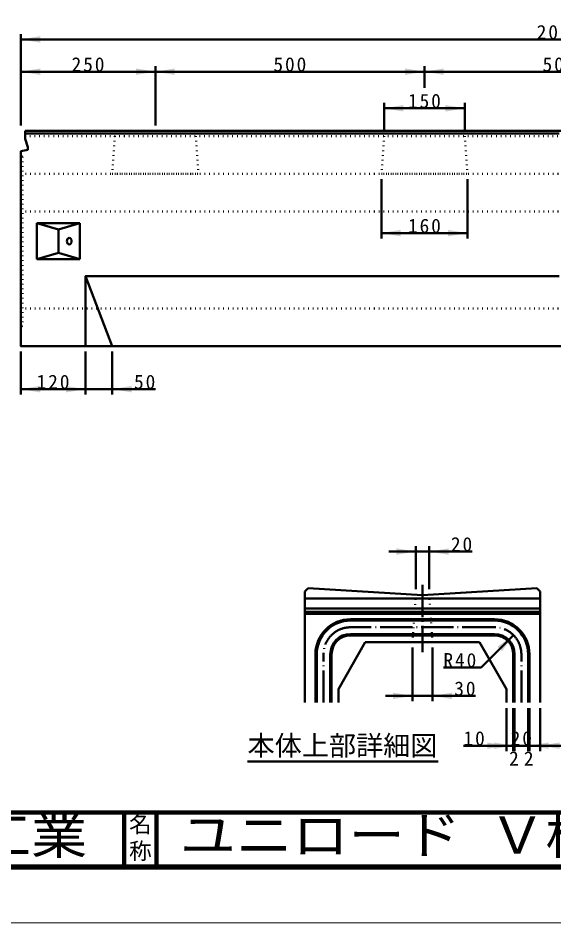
# Model space of a CAD drawing. Units: millimetres, scale not verified. Extents: x -2102 to 2102, y -1485 to 1485.
# Drawn here: x -190 to 806, y -1485 to 196 of the extents above; entities that cross this region are included whole.
import ezdxf
from ezdxf.enums import TextEntityAlignment as Align

# ---------------------------------------------------------------- set-up
doc = ezdxf.new("R2010")
doc.units = ezdxf.units.MM
doc.header["$LTSCALE"] = 5
doc.linetypes.add('DOTTED', pattern=[1.75, 0.25, -1.5])
doc.linetypes.add('LONG_DASHED_DOTTED', pattern=[15.25, 12, -1.5, 0.25, -1.5])
for name, color, linetype, lineweight in [('0-0_V-nasSTD', 7, 'Continuous', 35), ('0-1_0', 7, 'Continuous', 50), ('0-2_32', 7, 'DOTTED', 50)]:
    doc.layers.add(name, color=color, linetype=linetype, lineweight=lineweight)
doc.styles.add('ＭＳ ゴシック', font='')
doc.styles.get('ＭＳ ゴシック').set_extended_font_data('MS Gothic')

msp = doc.modelspace()

# ---------------------------------------------------------------- linework, layer by layer
at = {"layer": '0-0_V-nasSTD', "lineweight": 50}
for p, q in [((-176.686, -18.11), (815.314, -18.11)), ((-64.686, -283.11), (815.314, -283.11)), ((349.086, -863.124), (342.836, -869.374)), ((342.836, -869.374), (342.836, -1075.624)), ((774.086, -863.124), (780.336, -869.374)), ((780.336, -1075.624), (780.336, -869.374)), ((342.836, -881.874), (780.336, -881.874)), ((342.836, -900.624), (780.336, -900.624)), ((342.836, -906.874), (780.336, -906.874)), ((342.836, -910.624), (780.336, -910.624)), ((695.336, -920.624), (427.836, -920.624)), ((695.336, -923.124), (427.836, -923.124)), ((695.336, -948.124), (427.836, -948.124)), ((695.336, -950.624), (427.836, -950.624)), ((455.336, -963.124), (405.336, -1050.624)), ((667.836, -963.124), (455.336, -963.124)), ((667.836, -963.124), (717.836, -1050.624)), ((362.836, -1075.624), (362.836, -985.624)), ((365.336, -1075.624), (365.336, -985.624)), ((390.336, -1075.624), (390.336, -985.624)), ((392.836, -1075.624), (392.836, -985.624)), ((730.336, -1075.624), (730.336, -985.624)), ((732.836, -1075.624), (732.836, -985.624)), ((757.836, -1075.624), (757.836, -985.624)), ((760.336, -1075.624), (760.336, -985.624)), ((405.336, -1050.624), (405.336, -1075.624)), ((717.836, -1050.624), (717.836, -1075.624))]:
    msp.add_line(p, q, dxfattribs=at)
at = {"layer": '0-0_V-nasSTD', "linetype": 'DOTTED', "lineweight": 50}
for p, q in [((-176.686, -23.11), (1815.314, -23.11)), ((-181.686, -61.11), (-181.686, -375.11)), ((-184.686, -93.11), (815.314, -93.11)), ((-184.686, -163.11), (815.314, -163.11)), ((-184.686, -343.11), (815.314, -343.11))]:
    msp.add_line(p, q, dxfattribs=at)
at = {"layer": '0-0_V-nasSTD', "linetype": 'LONG_DASHED_DOTTED', "lineweight": 50}
for p, q in [((695.336, -935.624), (427.836, -935.624)), ((377.836, -1075.624), (377.836, -985.624)), ((745.336, -1075.624), (745.336, -985.624))]:
    msp.add_line(p, q, dxfattribs=at)
at = {"layer": '0-0_V-nasSTD', "lineweight": 100}
for p, q in [((7.5, -1280), (7.5, -1380)), ((67.5, -1280), (67.5, -1380))]:
    msp.add_line(p, q, dxfattribs=at)
at = {"layer": '0-0_V-nasSTD', "lineweight": 18}
for points in [[(-2102.5, -1485), (-2102.5, 1485), (2102.5, 1485), (2102.5, -1485)], [(-2002.5, -1385), (-2002.5, 1385), (2002.5, 1385), (2002.5, -1385)]]:
    msp.add_lwpolyline(points, close=True, dxfattribs=at)
at = {"layer": '0-0_V-nasSTD', "lineweight": 100}
msp.add_lwpolyline([(-1997.5, 1380), (-1997.5, -1380), (1997.5, -1380), (1997.5, 1380)], close=True, dxfattribs=at)
at = {"layer": '0-0_V-nasSTD', "lineweight": 50}
for points in [[(-184.686, -51.11), (-184.686, -413.11), (1815.314, -413.11), (1815.314, -13.11), (-176.686, -13.11)], [(-64.686, -413.11), (-64.686, -283.11), (-14.686, -413.11)], [(349.086, -863.124), (561.586, -875.624), (774.086, -863.124)]]:
    msp.add_lwpolyline(points, dxfattribs=at)
for centre, radius, start, end in [((427.836, -985.624), 65, 90, 180), ((427.836, -985.624), 62.5, 90, 180), ((695.336, -985.624), 65, 0, 90), ((695.336, -985.624), 62.5, 0, 90), ((427.836, -985.624), 37.5, 90, 180), ((427.836, -985.624), 35, 90, 180), ((695.336, -985.624), 37.5, 0, 90), ((695.336, -985.624), 35, 0, 90)]:
    msp.add_arc(centre, radius, start, end, dxfattribs=at)
at = {"layer": '0-0_V-nasSTD', "linetype": 'LONG_DASHED_DOTTED', "lineweight": 50}
for centre, start, end in [((427.836, -985.624), 90, 180), ((695.336, -985.624), 0, 90)]:
    msp.add_arc(centre, 50, start, end, dxfattribs=at)
at = {"layer": '0-0_V-nasSTD'}
for points in [[(-184.686, 156.89), (-148.686, 150.89), (-148.686, 162.89)], [(-184.686, 96.89), (-148.686, 90.89), (-148.686, 102.89)], [(29.314, 90.89), (29.314, 102.89), (65.314, 96.89)], [(65.314, 96.89), (101.314, 90.89), (101.314, 102.89)], [(529.314, 90.89), (529.314, 102.89), (565.314, 96.89)], [(565.314, 96.89), (601.314, 90.89), (601.314, 102.89)], [(490.314, 28.89), (526.314, 22.89), (526.314, 34.89)], [(604.314, 22.89), (604.314, 34.89), (640.314, 28.89)], [(485.314, -203.11), (521.314, -209.11), (521.314, -197.11)], [(609.314, -209.11), (609.314, -197.11), (645.314, -203.11)], [(-184.686, -493.11), (-148.686, -499.11), (-148.686, -487.11)], [(-100.686, -499.11), (-100.686, -487.11), (-64.686, -493.11)], [(-14.686, -493.11), (21.314, -499.11), (21.314, -487.11)], [(513.086, -800.892), (513.086, -788.892), (549.086, -794.892)], [(574.086, -794.892), (610.086, -800.892), (610.086, -788.892)], [(700.993, -971.482), (709.478, -979.967), (730.691, -950.269)], [(506.836, -1069.124), (506.836, -1057.124), (542.836, -1063.124)], [(580.336, -1063.124), (616.336, -1069.124), (616.336, -1057.124)], [(681.836, -1161.624), (681.836, -1149.624), (717.836, -1155.624)], [(694.336, -1161.624), (694.336, -1149.624), (730.336, -1155.624)], [(760.336, -1155.624), (796.336, -1161.624), (796.336, -1149.624)], [(780.336, -1155.624), (816.336, -1161.624), (816.336, -1149.624)]]:
    msp.add_solid(points, dxfattribs=at)
at = {"layer": '0-1_0'}
for p, q in [((-184.686, -3.11), (-184.686, 166.89)), ((-184.686, 156.89), (1815.314, 156.89)), ((65.314, -3.11), (65.314, 106.89)), ((565.314, 66.89), (565.314, 106.89)), ((-184.686, 96.89), (65.314, 96.89)), ((65.314, 96.89), (565.314, 96.89)), ((565.314, 96.89), (1065.314, 96.89)), ((490.314, -15.11), (490.314, 38.89)), ((640.314, -15.11), (640.314, 38.89)), ((490.314, 28.89), (640.314, 28.89)), ((-184.686, -51.11), (-171.686, -48.11)), ((485.314, -103.11), (485.314, -213.11)), ((645.314, -103.11), (645.314, -213.11)), ((-154.686, -184.61), (-154.686, -251.61)), ((-154.686, -184.61), (-74.686, -184.61)), ((-74.686, -184.61), (-74.686, -251.61)), ((-114.686, -196.61), (-114.686, -239.61)), ((485.314, -203.11), (645.314, -203.11)), ((-154.686, -251.61), (-74.686, -251.61)), ((-184.686, -423.11), (-184.686, -503.11)), ((-64.686, -423.11), (-64.686, -503.11)), ((-14.686, -423.11), (-14.686, -503.11)), ((65.314, -493.11), (-14.686, -493.11)), ((549.086, -864.892), (549.086, -784.892)), ((574.086, -864.892), (574.086, -784.892)), ((499.086, -794.892), (549.086, -794.892)), ((549.086, -794.892), (574.086, -794.892)), ((654.086, -794.892), (574.086, -794.892)), ((670.587, -1010.373), (730.691, -950.269)), ((542.836, -973.124), (542.836, -1073.124)), ((580.336, -973.124), (580.336, -1073.124)), ((670.587, -1010.373), (600.587, -1010.373)), ((492.836, -1063.124), (542.836, -1063.124)), ((542.836, -1063.124), (580.336, -1063.124)), ((660.336, -1063.124), (580.336, -1063.124)), ((717.836, -1085.624), (717.836, -1165.624)), ((730.336, -1085.624), (730.336, -1165.624)), ((732.836, -1085.624), (732.836, -1165.624)), ((757.836, -1085.624), (757.836, -1165.624)), ((760.336, -1085.624), (760.336, -1165.624)), ((780.336, -1085.624), (780.336, -1165.624)), ((637.836, -1155.624), (717.836, -1155.624)), ((717.836, -1155.624), (730.336, -1155.624)), ((860.336, -1155.624), (780.336, -1155.624)), ((236.618, -1185.01), (590.627, -1185.01))]:
    msp.add_line(p, q, dxfattribs=at)
at = {"layer": '0-1_0', "linetype": 'DOTTED'}
for p, q in [((-9.686, -23.11), (-14.686, -93.11)), ((140.314, -23.11), (145.314, -93.11)), ((490.314, -23.11), (485.314, -93.11)), ((640.314, -23.11), (645.314, -93.11)), ((-181.686, -61.11), (-184.686, -59.11)), ((-184.686, -83.11), (-181.686, -81.11)), ((-14.686, -93.11), (145.314, -93.11)), ((485.314, -93.11), (645.314, -93.11)), ((-184.686, -353.11), (-181.686, -355.11)), ((-181.686, -375.11), (-184.686, -377.11))]:
    msp.add_line(p, q, dxfattribs=at)
at = {"layer": '0-1_0', "linetype": 'LONG_DASHED_DOTTED'}
msp.add_line((561.586, -856.874), (561.586, -981.874), dxfattribs=at)
at = {"layer": '0-1_0', "lineweight": 100}
msp.add_line((-1997.5, -1280), (1997.5, -1280), dxfattribs=at)
at = {"layer": '0-1_0'}
for points in [[(-176.686, -13.11), (-176.686, -28.11), (-171.686, -43.11), (-171.686, -48.11)], [(-154.686, -184.61), (-114.686, -196.61), (-74.686, -184.61)], [(-154.686, -251.61), (-114.686, -239.61), (-74.686, -251.61)], [(-184.686, -493.11), (-64.686, -493.11), (-14.686, -493.11)], [(730.336, -1155.624), (732.836, -1155.624), (757.836, -1155.624), (760.336, -1155.624), (780.336, -1155.624)]]:
    msp.add_lwpolyline(points, dxfattribs=at)
msp.add_ellipse((-94.686, -218.11), major_axis=(0, 6), ratio=0.707107, dxfattribs=at)
at = {"layer": '0-2_32'}
for p, q in [((549.13, -874.895), (542.836, -963.124)), ((580.336, -963.124), (574.13, -874.89))]:
    msp.add_line(p, q, dxfattribs=at)

# ---------------------------------------------------------------- texts
at = {"layer": '0-0_V-nasSTD', "style": 'ＭＳ ゴシック'}
for s, height, p in [('本体上部詳細図', 36.95, (236.618, -1185.01)), ('2', 26.39, (722.586, -1200.624)), ('2', 26.39, (750.086, -1200.624)), ('名', 30.79, (16.482, -1326.001)), ('称', 30.79, (16.476, -1375.99))]:
    msp.add_text(s, height=height, dxfattribs=at).set_placement(p, align=Align.BOTTOM_LEFT)
at = {"layer": '0-0_V-nasSTD', "style": 'ＭＳ ゴシック', "width": 1.1}
for s, p in [('株式会社船生コンクリート工業', (-1524.221, -1377.45)), ('ユニロード Ｖ標準', (110.75, -1377.53))]:
    msp.add_text(s, height=69.65, dxfattribs=at).set_placement(p, align=Align.BOTTOM_LEFT)
at = {"layer": '0-0_V-nasSTD', "char_height": 26.39, "attachment_point": 7, "style": 'ＭＳ ゴシック'}
for s, insert in [('\\T1.2;2000', (773.914, 156.89)), ('\\T1.2;250', (-90.286, 96.89)), ('\\T1.2;500', (284.714, 96.89)), ('\\T1.2;500', (784.714, 96.89)), ('\\T1.2;150', (534.714, 28.89)), ('\\T1.2;160', (534.714, -203.11)), ('\\T1.2;120', (-155.286, -493.11)), ('\\T1.2;50', (25.714, -493.11)), ('\\T1.2;20', (614.486, -794.892)), ('\\T1.2;R40', (600.587, -1010.373)), ('\\T1.2;30', (620.736, -1063.124)), ('\\T1.2;10', (637.836, -1155.624)), ('\\T1.2;20', (725.536, -1155.624))]:
    msp.add_mtext(s, dxfattribs=dict(at, insert=insert))

doc.saveas('drawing.dxf')
